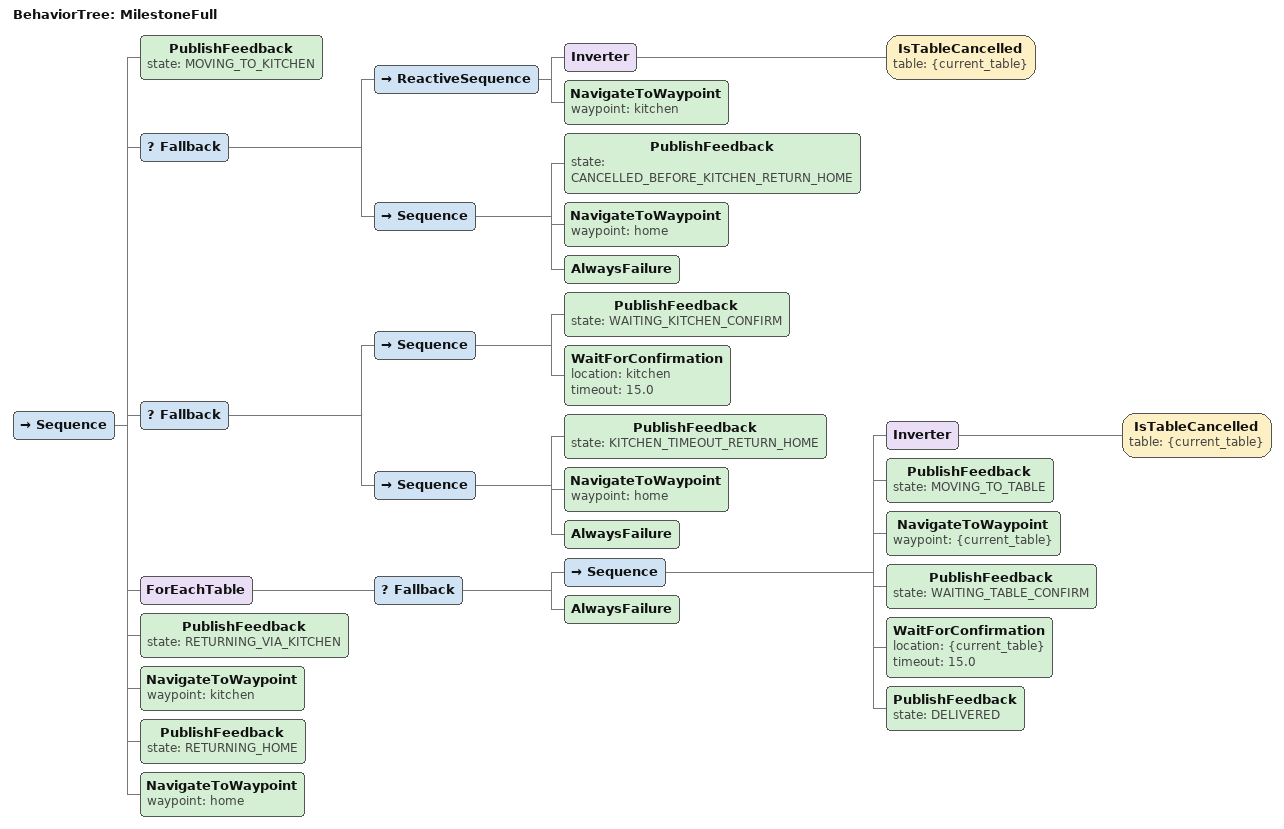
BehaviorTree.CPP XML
<?xml version="1.0"?>
<root BTCPP_format="4">
  <BehaviorTree ID="MilestoneFull">
    <Sequence>
      <PublishFeedback state="MOVING_TO_KITCHEN"/>
      <Fallback>
        <ReactiveSequence>
          <Inverter><IsTableCancelled table="{current_table}"/></Inverter>
          <NavigateToWaypoint waypoint="kitchen"/>
        </ReactiveSequence>
        <Sequence>
          <PublishFeedback state="CANCELLED_BEFORE_KITCHEN_RETURN_HOME"/>
          <NavigateToWaypoint waypoint="home"/>
          <AlwaysFailure/>
        </Sequence>
      </Fallback>
      <Fallback>
        <Sequence>
          <PublishFeedback state="WAITING_KITCHEN_CONFIRM"/>
          <WaitForConfirmation location="kitchen" timeout="15.0"/>
        </Sequence>
        <Sequence>
          <PublishFeedback state="KITCHEN_TIMEOUT_RETURN_HOME"/>
          <NavigateToWaypoint waypoint="home"/>
          <AlwaysFailure/>
        </Sequence>
      </Fallback>
      <ForEachTable>
        <Fallback>
          <Sequence>
            <Inverter><IsTableCancelled table="{current_table}"/></Inverter>
            <PublishFeedback state="MOVING_TO_TABLE"/>
            <NavigateToWaypoint waypoint="{current_table}"/>
            <PublishFeedback state="WAITING_TABLE_CONFIRM"/>
            <WaitForConfirmation location="{current_table}" timeout="15.0"/>
            <PublishFeedback state="DELIVERED"/>
          </Sequence>
          <AlwaysFailure/>
        </Fallback>
      </ForEachTable>
      <PublishFeedback state="RETURNING_VIA_KITCHEN"/>
      <NavigateToWaypoint waypoint="kitchen"/>
      <PublishFeedback state="RETURNING_HOME"/>
      <NavigateToWaypoint waypoint="home"/>
    </Sequence>
  </BehaviorTree>
</root>
